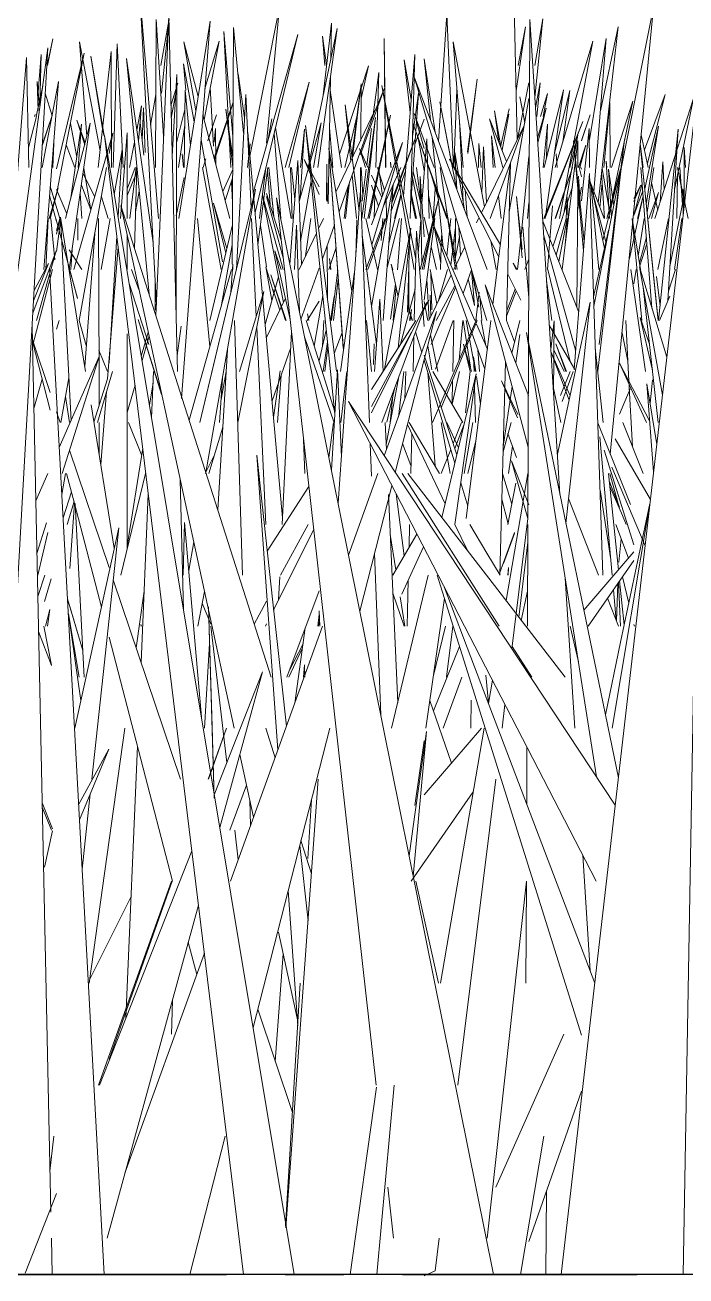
# Model space of a CAD drawing. Header units: millimetres. Extents: x -10020 to 20888, y -4665 to 12339.
# Drawn here: x 1795.6 to 1831.3, y 3047.9 to 3115.6 of the extents above; entities that cross this region are included whole.
import ezdxf

# ---------------------------------------------------------------- set-up
doc = ezdxf.new("R2010")
doc.units = ezdxf.units.MM
doc.linetypes.add('Grid Line 1_2_', pattern=[22.225, 12.7, -3.175, 3.175, -3.175])
doc.layers.add('G-IMPT', color=8, linetype='Continuous', lineweight=9)

# ---------------------------------------------------------------- blocks, each defined once
blk = doc.blocks.new('Grass Array - 25_dwg-439225-West')
at = {"layer": 'G-IMPT'}
for p, q in [((1799.827, 3109.633), (1799.132, 3113.912)), ((1799.848, 3109.633), (1799.132, 3113.912)), ((1818.922, 3106.748), (1818.026, 3111.454)), ((1818.696, 3107.901), (1818.026, 3111.454)), ((1825.684, 3109.35), (1826.153, 3110.746)), ((1825.684, 3109.338), (1826.153, 3110.746)), ((1827.828, 3107.901), (1828.012, 3109.406)), ((1827.838, 3107.901), (1828.012, 3109.406)), ((1824.764, 3106.579), (1825.205, 3107.901)), ((1824.779, 3106.658), (1825.197, 3107.901)), ((1802.186, 3098.107), (1801.692, 3099.664)), ((1802.174, 3098.123), (1801.692, 3099.664))]:
    blk.add_line(p, q, dxfattribs=at)
blk = doc.blocks.new('Grass Array - 25_dwg-V17-West')
at = {"layer": 'G-IMPT'}
for p, q in [((1802.447, 3104.766), (1801.793, 3117.043)), ((1802.789, 3105.142), (1801.793, 3117.043)), ((1827.174, 3104.51), (1829.577, 3116.58)), ((1827.246, 3092.379), (1829.577, 3116.58)), ((1802.825, 3103.915), (1803.347, 3116.099)), ((1803.827, 3096.865), (1803.347, 3116.099)), ((1803.901, 3105.142), (1805.586, 3115.818)), ((1804.667, 3103.742), (1805.586, 3115.818)), ((1822.789, 3088.912), (1822.896, 3115.91)), ((1823.658, 3103.839), (1822.896, 3115.91)), ((1823.153, 3113.419), (1823.592, 3115.949)), ((1823.163, 3111.677), (1823.592, 3115.949)), ((1831.002, 3103.734), (1832.38, 3115.713)), ((1831.182, 3048), (1832.38, 3115.713)), ((1806.779, 3102.673), (1806.857, 3115.463)), ((1807.403, 3109.759), (1806.857, 3115.463)), ((1807.922, 3106.532), (1810.335, 3115.093)), ((1808.018, 3105.466), (1810.335, 3115.093)), ((1812.472, 3115.423), (1810.901, 3107.901)), ((1812.472, 3115.423), (1811.42, 3107.901)), ((1788.169, 3050.579), (1796.805, 3114.378)), ((1796.145, 3102.642), (1796.805, 3114.378)), ((1796.766, 3113.419), (1797.081, 3114.861)), ((1796.781, 3113.419), (1797.081, 3114.861)), ((1800.561, 3114.584), (1800.333, 3107.901)), ((1800.561, 3114.584), (1800.873, 3107.901)), ((1804.171, 3114.697), (1804.941, 3111.733)), ((1804.171, 3114.697), (1804.821, 3110.971)), ((1820.43, 3105.776), (1818.738, 3114.689)), ((1819.285, 3107.901), (1818.738, 3114.689)), ((1824.268, 3107.901), (1826.295, 3114.73)), ((1824.494, 3105.142), (1826.295, 3114.73)), ((1794.134, 3094.647), (1795.649, 3113.84)), ((1795.774, 3107.901), (1795.649, 3113.84)), ((1799.827, 3109.633), (1799.132, 3113.912)), ((1799.848, 3109.633), (1799.132, 3113.912)), ((1816.672, 3114.01), (1816.048, 3106.342)), ((1816.415, 3105.142), (1816.672, 3114.01)), ((1804.725, 3110.365), (1804.151, 3113.505)), ((1804.275, 3112.086), (1804.151, 3113.505)), ((1796.165, 3110.66), (1796.527, 3112.319)), ((1796.504, 3107.901), (1797.384, 3112.543)), ((1796.586, 3102.383), (1797.384, 3112.543)), ((1803.536, 3108.506), (1803.779, 3112.934)), ((1803.749, 3101.347), (1803.779, 3112.934)), ((1813.293, 3108.432), (1813.761, 3112.422)), ((1813.738, 3109.363), (1813.761, 3112.422)), ((1816.716, 3102.933), (1814.874, 3112.334)), ((1816.632, 3102.383), (1814.874, 3112.334)), ((1820.102, 3101.147), (1816.642, 3112.756)), ((1820.578, 3102.383), (1816.642, 3112.756)), ((1804.231, 3112.086), (1804.187, 3107.901)), ((1804.231, 3112.086), (1804.187, 3107.901)), ((1804.231, 3112.086), (1804.522, 3109.08)), ((1807.516, 3111.853), (1807.007, 3102.383)), ((1807.516, 3111.853), (1807.806, 3105.698)), ((1813.263, 3108.494), (1813.725, 3112.173)), ((1823.664, 3107.901), (1824.713, 3112.106)), ((1823.716, 3105.142), (1824.713, 3112.106)), ((1806.814, 3108.434), (1806.445, 3111.057)), ((1806.811, 3107.923), (1806.445, 3111.057)), ((1812.396, 3106.555), (1814.507, 3110.973)), ((1812.565, 3105.494), (1814.507, 3110.973)), ((1812.897, 3111.29), (1813.2, 3108.236)), ((1812.897, 3111.29), (1813.276, 3108.395)), ((1813.648, 3105.547), (1812.897, 3111.29)), ((1818.922, 3106.748), (1818.026, 3111.454)), ((1818.696, 3107.901), (1818.026, 3111.454)), ((1821.779, 3105.489), (1822.843, 3111.631)), ((1795.752, 3108.975), (1796.198, 3110.66)), ((1796.124, 3110.767), (1796.08, 3110.66)), ((1796.124, 3110.767), (1796.085, 3110.66)), ((1796.51, 3109.121), (1797.02, 3110.66)), ((1796.513, 3109.18), (1797.016, 3110.66)), ((1797.768, 3105.142), (1799.104, 3110.295)), ((1797.958, 3102.383), (1799.104, 3110.295)), ((1798.801, 3109.126), (1798.373, 3110.46)), ((1798.826, 3109.224), (1798.373, 3110.46)), ((1805.2, 3110.739), (1806.654, 3105.142)), ((1808.71, 3109.328), (1808.929, 3110.537)), ((1810.412, 3106.048), (1811.598, 3110.314)), ((1811.177, 3107.901), (1811.598, 3110.314)), ((1813.793, 3105.142), (1814.546, 3110.596)), ((1813.924, 3105.142), (1814.546, 3110.596)), ((1814.129, 3105.142), (1815.341, 3110.726)), ((1814.192, 3105.142), (1815.341, 3110.726)), ((1823.647, 3105.142), (1825.757, 3110.378)), ((1823.704, 3105.142), (1825.757, 3110.378)), ((1825.684, 3109.35), (1826.153, 3110.746)), ((1825.684, 3109.338), (1826.153, 3110.746)), ((1798.056, 3106.253), (1798.619, 3110.24)), ((1798.206, 3102.383), (1800.319, 3109.76)), ((1798.451, 3107.901), (1798.619, 3110.24)), ((1810.14, 3048), (1799.871, 3109.633)), ((1801.206, 3098.706), (1799.871, 3109.633)), ((1800.121, 3108.655), (1800.319, 3109.76)), ((1800.732, 3105.142), (1801.1, 3109.781)), ((1801.101, 3105.142), (1801.1, 3109.781)), ((1809.508, 3088.935), (1807.628, 3109.795)), ((1809.423, 3105.142), (1809.045, 3109.734)), ((1809.969, 3105.142), (1809.121, 3110.049)), ((1810.748, 3110.16), (1812.332, 3094.553)), ((1810.748, 3110.16), (1812.136, 3099.2)), ((1820.268, 3105.443), (1822.559, 3110.127)), ((1820.749, 3105.142), (1822.559, 3110.127)), ((1820.82, 3109.618), (1820.897, 3107.901)), ((1820.82, 3109.618), (1821.017, 3107.901)), ((1820.82, 3109.618), (1821.017, 3107.901)), ((1823.609, 3107.901), (1823.846, 3110.239)), ((1823.799, 3108.441), (1823.846, 3110.239)), ((1825.684, 3106.101), (1826.109, 3110.009)), ((1826.116, 3107.901), (1826.109, 3110.009)), ((1829.859, 3099.624), (1830.916, 3109.972)), ((1830.354, 3100.674), (1830.916, 3109.972)), ((1805.097, 3109.388), (1806.249, 3102.784)), ((1812.015, 3108.958), (1813.248, 3101.192)), ((1812.015, 3108.958), (1812.795, 3098.132)), ((1812.806, 3097.987), (1812.015, 3108.958)), ((1815.416, 3105.971), (1816.661, 3109.411)), ((1815.427, 3106.127), (1816.661, 3109.411)), ((1824.647, 3102.383), (1825.495, 3109.342)), ((1825.787, 3103.389), (1825.258, 3109.339)), ((1825.827, 3103.9), (1825.258, 3109.339)), ((1825.486, 3107.901), (1825.495, 3109.342)), ((1825.924, 3109.108), (1825.532, 3107.901)), ((1825.532, 3107.901), (1825.924, 3109.108)), ((1825.924, 3109.108), (1825.598, 3107.901)), ((1826.562, 3096.878), (1828.012, 3109.406)), ((1826.651, 3098.311), (1828.012, 3109.406)), ((1829.833, 3099.624), (1828.86, 3109.136)), ((1828.86, 3109.133), (1829.745, 3100.456)), ((1831.24, 3105.806), (1831.25, 3108.982)), ((1831.318, 3107.901), (1831.25, 3108.982)), ((1800.402, 3106.444), (1800.823, 3108.853)), ((1800.603, 3105.239), (1800.823, 3108.853)), ((1810.339, 3108.273), (1809.899, 3102.663)), ((1810.339, 3108.273), (1810.524, 3102.635)), ((1810.68, 3108.33), (1811.482, 3106.846)), ((1810.68, 3108.33), (1811.482, 3106.428)), ((1811.482, 3106.428), (1810.68, 3108.33)), ((1818.546, 3108.35), (1821.215, 3103.069)), ((1818.546, 3108.35), (1821.295, 3103.708)), ((1821.295, 3103.708), (1818.546, 3108.35)), ((1819.356, 3105.603), (1818.829, 3108.703)), ((1818.939, 3106.702), (1818.829, 3108.703)), ((1822.378, 3103.851), (1822.843, 3108.492)), ((1824.308, 3108.636), (1824.376, 3107.901)), ((1798.498, 3099.624), (1799.985, 3107.901)), ((1806.184, 3102.383), (1805.176, 3107.901)), ((1808.267, 3105.142), (1808.606, 3107.901)), ((1811.878, 3106.113), (1811.906, 3108.08)), ((1811.913, 3106.048), (1811.906, 3108.08)), ((1813.361, 3107.74), (1813.509, 3106.612)), ((1813.718, 3106.643), (1813.727, 3107.901)), ((1820.892, 3100.476), (1821.848, 3108.141)), ((1821.627, 3099.624), (1821.848, 3108.141)), ((1824.269, 3105.142), (1825.197, 3107.901)), ((1824.285, 3105.142), (1825.205, 3107.901)), ((1825.286, 3096.972), (1826.115, 3107.576)), ((1826.845, 3085.829), (1826.115, 3107.576)), ((1827.796, 3107.808), (1826.835, 3103.953)), ((1827.796, 3107.808), (1827.064, 3105.142)), ((1829.501, 3100.285), (1828.897, 3107.901)), ((1810.482, 3103.908), (1811.051, 3107.174)), ((1812.841, 3105.142), (1813.062, 3106.897)), ((1812.908, 3105.142), (1813.139, 3107.113)), ((1813.273, 3107.493), (1813.506, 3105.142)), ((1814.324, 3100.379), (1815.491, 3106.998)), ((1814.952, 3099.624), (1815.491, 3106.998)), ((1825.639, 3105.701), (1825.533, 3107.436)), ((1825.61, 3105.982), (1825.533, 3107.436)), ((1826.118, 3107.218), (1826.908, 3105.142)), ((1826.118, 3107.199), (1827.012, 3103.88)), ((1826.928, 3103.507), (1826.192, 3107.033)), ((1826.616, 3102.383), (1826.192, 3107.033)), ((1796.877, 3105.142), (1797.355, 3106.795)), ((1796.934, 3105.142), (1797.355, 3106.795)), ((1797.45, 3105.142), (1796.939, 3106.885)), ((1797.831, 3105.385), (1797.28, 3106.706)), ((1800.078, 3105.142), (1799.701, 3106.318)), ((1805.033, 3094.106), (1808.051, 3106.725)), ((1808.051, 3106.725), (1805.36, 3091.385)), ((1808.051, 3106.725), (1805.575, 3096.374)), ((1808.419, 3106.38), (1809.538, 3102.383)), ((1808.419, 3106.38), (1809.55, 3100.598)), ((1809.433, 3103.963), (1808.642, 3106.495)), ((1809.54, 3103.011), (1808.642, 3106.332)), ((1811.27, 3095.868), (1809.175, 3106.248)), ((1814.582, 3058.239), (1809.175, 3106.248)), ((1812.977, 3096.219), (1813.727, 3106.643)), ((1814.21, 3094.106), (1813.727, 3106.643)), ((1819.501, 3105.223), (1819.382, 3106.697)), ((1821.194, 3106.366), (1821.334, 3105.142)), ((1821.194, 3106.366), (1821.334, 3105.142)), ((1822.479, 3103.457), (1822.173, 3106.328)), ((1822.467, 3103.013), (1822.173, 3106.328)), ((1825.191, 3106.85), (1824.138, 3103.604)), ((1824.138, 3103.604), (1825.191, 3106.85)), ((1824.854, 3105.142), (1824.907, 3106.278)), ((1824.962, 3105.142), (1824.907, 3106.278)), ((1825.442, 3100.329), (1825.48, 3106.846)), ((1803.956, 3095.79), (1800.75, 3105.849)), ((1806.894, 3077.552), (1800.75, 3105.849)), ((1805.773, 3105.959), (1806.432, 3103.26)), ((1805.773, 3105.959), (1806.491, 3103.511)), ((1817.923, 3106.087), (1816.956, 3102.383)), ((1817.923, 3106.087), (1817.064, 3102.383)), ((1818.949, 3102.383), (1818.374, 3105.576)), ((1818.862, 3102.383), (1818.374, 3105.576)), ((1823.843, 3102.383), (1824.113, 3105.827)), ((1823.853, 3102.383), (1824.113, 3105.827)), ((1796.698, 3102.383), (1796.82, 3105.142)), ((1798.848, 3096.865), (1797.492, 3105.207)), ((1798.059, 3094.187), (1797.492, 3105.207)), ((1799.551, 3105.142), (1799.576, 3096.614)), ((1799.692, 3102.383), (1800.175, 3105.142)), ((1804.904, 3105.142), (1805.576, 3098.207)), ((1807.832, 3105.142), (1808.082, 3099.832)), ((1811.035, 3105.142), (1810.75, 3103.11)), ((1811.482, 3104.641), (1811.721, 3105.142)), ((1813.469, 3103.063), (1813.535, 3105.069)), ((1814.021, 3102.383), (1815.057, 3105.142)), ((1814.643, 3102.383), (1814.023, 3105.142)), ((1814.118, 3102.383), (1815.116, 3105.142)), ((1815.156, 3102.414), (1815.828, 3105.142)), ((1815.95, 3105.142), (1815.724, 3102.357)), ((1817.149, 3102.383), (1817.701, 3105.142)), ((1817.163, 3100.722), (1817.743, 3105.142)), ((1817.615, 3104.894), (1820.457, 3096.984)), ((1817.615, 3104.894), (1819.915, 3099.624)), ((1820.003, 3104.902), (1820.12, 3105.142)), ((1823.586, 3104.989), (1825.531, 3100.105)), ((1824.852, 3105.142), (1824.316, 3103.156)), ((1824.453, 3102.812), (1824.903, 3105.142)), ((1824.787, 3103.538), (1824.934, 3105.142)), ((1828.958, 3099.624), (1828.424, 3105.142)), ((1828.872, 3102.383), (1828.436, 3105.142)), ((1799.34, 3104.312), (1798.804, 3097.137)), ((1801.101, 3102.383), (1801.101, 3104.235)), ((1802.447, 3104.766), (1802.677, 3100.449)), ((1806.792, 3104.793), (1805.579, 3099.624)), ((1805.579, 3099.624), (1806.792, 3104.793)), ((1810.151, 3102.383), (1810.265, 3104.783)), ((1810.421, 3100.076), (1810.265, 3104.783)), ((1810.403, 3102.383), (1811.338, 3104.34)), ((1811.661, 3102.946), (1812.315, 3104.79)), ((1813.82, 3104.229), (1814.358, 3100.114)), ((1814.593, 3098.322), (1813.82, 3104.229)), ((1815.03, 3096.991), (1816.458, 3104.622)), ((1815.756, 3098.119), (1816.458, 3104.622)), ((1816.639, 3099.624), (1816.751, 3104.453)), ((1817.163, 3099.3), (1816.751, 3104.453)), ((1818.615, 3102.603), (1818.875, 3104.669)), ((1818.841, 3102.982), (1818.875, 3104.669)), ((1819.136, 3103.13), (1819.051, 3104.671)), ((1822.512, 3104.674), (1822.836, 3100.859)), ((1823.631, 3104.277), (1825.368, 3098.019)), ((1825.368, 3098.019), (1823.631, 3104.277)), ((1826.339, 3100.906), (1827.155, 3104.51)), ((1827.174, 3104.51), (1826.356, 3100.399)), ((1798.053, 3102.383), (1798.147, 3103.69)), ((1800.042, 3096.46), (1800.609, 3103.595)), ((1800.121, 3097.323), (1800.538, 3104.173)), ((1802.825, 3103.915), (1802.653, 3099.881)), ((1804.667, 3103.742), (1804.033, 3095.401)), ((1806.785, 3103.705), (1806.212, 3100.464)), ((1811.933, 3100.799), (1811.922, 3103.682)), ((1816.267, 3100.072), (1816.377, 3103.83)), ((1818.771, 3102.383), (1819.369, 3103.606)), ((1821.074, 3102.383), (1820.781, 3103.928)), ((1822.378, 3103.851), (1822.23, 3102.383)), ((1823.658, 3103.839), (1824.52, 3090.198)), ((1831.002, 3103.734), (1824.589, 3048)), ((1795.997, 3100.016), (1797.247, 3103.395)), ((1796.19, 3099.624), (1797.247, 3103.395)), ((1797.96, 3103.433), (1798.638, 3102.383)), ((1809.432, 3102.383), (1809.085, 3103.39)), ((1809.915, 3099.677), (1809.085, 3103.39)), ((1822.623, 3102.383), (1822.843, 3102.945)), ((1796.145, 3102.642), (1794.423, 3072.034)), ((1795.978, 3098.236), (1797.053, 3102.383)), ((1796.035, 3100.688), (1796.833, 3102.702)), ((1796.067, 3101.248), (1796.833, 3102.702)), ((1796.899, 3102.447), (1799.858, 3048)), ((1801.749, 3101.248), (1801.333, 3102.383)), ((1804.454, 3094.228), (1806.753, 3102.383)), ((1806.808, 3102.673), (1806.715, 3101.137)), ((1806.715, 3101.137), (1806.808, 3102.673)), ((1806.808, 3102.673), (1806.817, 3102.383)), ((1810.502, 3099.675), (1811.482, 3102.441)), ((1812.148, 3099.624), (1812.491, 3102.352)), ((1812.651, 3096.865), (1813.412, 3102.383)), ((1815.477, 3102.383), (1815.378, 3102.674)), ((1815.761, 3100.899), (1815.378, 3102.674)), ((1819.277, 3101.087), (1819.74, 3102.361)), ((1819.733, 3102.343), (1819.887, 3100.43)), ((1820.122, 3100.335), (1819.742, 3102.355)), ((1820.003, 3101.066), (1819.787, 3102.204)), ((1822.188, 3102.383), (1821.989, 3102.727)), ((1822.15, 3102.383), (1821.989, 3102.727)), ((1825.076, 3097.404), (1823.87, 3102.383)), ((1829.153, 3096.865), (1828.362, 3102.383)), ((1830.299, 3097.626), (1828.832, 3102.513)), ((1830.062, 3095.569), (1828.832, 3102.513)), ((1830.386, 3101.204), (1830.774, 3102.383)), ((1802.264, 3098.324), (1801.205, 3101.628)), ((1808.566, 3099.405), (1809.28, 3101.976)), ((1809.707, 3099.624), (1808.877, 3102.081)), ((1809.661, 3099.624), (1808.877, 3102.081)), ((1812.261, 3099.624), (1812.525, 3101.877)), ((1815.348, 3099.692), (1815.613, 3101.586)), ((1817.421, 3099.624), (1818.624, 3102.084)), ((1817.829, 3099.624), (1818.834, 3101.5)), ((1819.887, 3100.429), (1819.561, 3101.869)), ((1822.815, 3095.552), (1820.472, 3101.552)), ((1822.804, 3092.769), (1820.472, 3101.552)), ((1821.692, 3102.126), (1822.404, 3100.716)), ((1824.084, 3099.624), (1823.788, 3101.78)), ((1803.749, 3101.347), (1803.746, 3100.111)), ((1807.094, 3094.106), (1808.492, 3101.188)), ((1807.185, 3096.865), (1808.492, 3101.188)), ((1808.642, 3098.696), (1809.659, 3100.824)), ((1809.352, 3100.184), (1808.973, 3101.312)), ((1811.226, 3098.22), (1811.681, 3100.969)), ((1812.107, 3099.624), (1812.295, 3100.911)), ((1815.502, 3099.624), (1815.648, 3101.423)), ((1816.678, 3101.322), (1815.899, 3098.341)), ((1817.559, 3098.325), (1818.868, 3101.405)), ((1819.971, 3099.624), (1820.142, 3101.147)), ((1820.102, 3101.147), (1820.555, 3099.624)), ((1820.301, 3099.624), (1820.19, 3100.925)), ((1821.633, 3099.858), (1822.159, 3101.201)), ((1821.641, 3100.163), (1822.104, 3101.311)), ((1829.837, 3094.106), (1829.028, 3101.406)), ((1829.907, 3099.624), (1830.463, 3100.928)), ((1810.843, 3099.624), (1811.482, 3100.659)), ((1814.322, 3094.617), (1817.292, 3100.586)), ((1814.486, 3096.865), (1814.772, 3100.78)), ((1814.946, 3096.865), (1814.772, 3100.78)), ((1814.878, 3094.106), (1817.292, 3100.586)), ((1816.277, 3100.429), (1816.518, 3099.624)), ((1816.277, 3100.429), (1816.542, 3099.624)), ((1816.542, 3099.624), (1816.277, 3100.429)), ((1816.48, 3100.219), (1816.369, 3099.624)), ((1816.48, 3100.219), (1816.408, 3099.624)), ((1817.163, 3100.302), (1817.43, 3100.717)), ((1817.163, 3100.222), (1817.43, 3100.717)), ((1817.163, 3100.652), (1817.364, 3099.624)), ((1824.382, 3092.392), (1826.163, 3100.607)), ((1824.843, 3088.634), (1826.163, 3100.607)), ((1829.831, 3099.624), (1829.745, 3100.456)), ((1797.28, 3099.15), (1797.416, 3099.624)), ((1798.888, 3098.26), (1798.499, 3099.624)), ((1802.959, 3095.674), (1801.692, 3099.664)), ((1802.961, 3095.606), (1801.692, 3099.664)), ((1806.905, 3099.624), (1807.347, 3085.829)), ((1811.626, 3096.937), (1810.787, 3099.624)), ((1810.922, 3099.624), (1810.859, 3099.984)), ((1811.667, 3098.227), (1811.744, 3099.624)), ((1814.053, 3099.624), (1814.326, 3096.865)), ((1814.322, 3095.893), (1816.726, 3099.624)), ((1814.593, 3098.322), (1814.358, 3100.114)), ((1815.014, 3092.292), (1817.839, 3100.1)), ((1815.607, 3091.394), (1817.839, 3100.1)), ((1820.003, 3099.68), (1817.622, 3094.106)), ((1817.622, 3094.106), (1820.003, 3099.68)), ((1817.79, 3096.99), (1818.746, 3099.624)), ((1820.031, 3099.624), (1818.1, 3094.9)), ((1818.718, 3096.865), (1818.774, 3099.624)), ((1819.059, 3097.469), (1819.273, 3099.624)), ((1819.671, 3097.085), (1819.283, 3099.624)), ((1819.944, 3096.865), (1819.447, 3099.624)), ((1819.451, 3088.911), (1820.786, 3099.624)), ((1820.256, 3099.624), (1820.515, 3098.249)), ((1822.066, 3098.462), (1821.627, 3099.621)), ((1821.918, 3097.85), (1822.349, 3099.624)), ((1824.025, 3098.041), (1824.209, 3099.591)), ((1824.174, 3095.673), (1824.209, 3099.591)), ((1828.255, 3096.344), (1828.085, 3099.624)), ((1828.865, 3099.772), (1829.368, 3098.341)), ((1828.865, 3099.772), (1829.525, 3096.925)), ((1795.956, 3099.285), (1796.967, 3051.367)), ((1801.101, 3087.267), (1801.101, 3098.904)), ((1802.243, 3098.975), (1801.86, 3097.694)), ((1802.283, 3098.788), (1801.901, 3097.445)), ((1803.805, 3097.73), (1804.028, 3099.317)), ((1808.109, 3099.25), (1808.611, 3088.588)), ((1809.491, 3088.588), (1809.99, 3099.016)), ((1811.482, 3097.437), (1811.87, 3099.097)), ((1812.431, 3096.865), (1812.136, 3099.2)), ((1812.309, 3097.828), (1812.735, 3098.961)), ((1814.322, 3094.958), (1816.492, 3098.979)), ((1816.574, 3096.865), (1816.619, 3098.78)), ((1816.703, 3099.006), (1817.039, 3097.888)), ((1817.517, 3098.844), (1817.904, 3096.865)), ((1820.003, 3099.423), (1820.593, 3098.072)), ((1822.124, 3097.323), (1822.354, 3098.867)), ((1824.615, 3089.737), (1822.712, 3098.969)), ((1826.499, 3074.92), (1822.712, 3098.969)), ((1825.327, 3096.972), (1823.941, 3099.361)), ((1828.199, 3097.418), (1827.879, 3098.951)), ((1796.934, 3095.715), (1795.971, 3098.574)), ((1796.938, 3094.758), (1795.973, 3098.479)), ((1801.206, 3098.706), (1807.402, 3048)), ((1809.946, 3098.109), (1808.937, 3095.264)), ((1812.275, 3094.142), (1810.692, 3098.73)), ((1811.703, 3096.865), (1811.936, 3098.456)), ((1811.801, 3096.865), (1811.965, 3098.168)), ((1817.591, 3096.955), (1817.363, 3098.244)), ((1819.738, 3096.865), (1819.292, 3098.334)), ((1819.658, 3096.865), (1819.292, 3098.334)), ((1824.831, 3096.865), (1824.29, 3098.364)), ((1824.874, 3096.865), (1824.29, 3098.364)), ((1826.852, 3094.106), (1826.432, 3098.122)), ((1797.426, 3092.747), (1799.586, 3097.661)), ((1797.586, 3091.347), (1799.586, 3097.661)), ((1800.039, 3096.865), (1799.572, 3098.011)), ((1806.001, 3089.375), (1806.526, 3098.03)), ((1806.526, 3098.03), (1806.219, 3092.961)), ((1817.163, 3097.741), (1818.943, 3092.342)), ((1818.943, 3092.342), (1817.163, 3097.741)), ((1817.163, 3097.474), (1818.836, 3091.895)), ((1819.962, 3096.865), (1819.847, 3097.66)), ((1819.869, 3096.865), (1819.847, 3097.66)), ((1820.081, 3098.031), (1820.175, 3096.865)), ((1825.012, 3095.298), (1824.018, 3097.939)), ((1825.065, 3095.546), (1824.018, 3097.939)), ((1824.741, 3096.865), (1824.195, 3098.028)), ((1799.491, 3094.106), (1800.308, 3096.865)), ((1802.523, 3096.865), (1802.416, 3094.357)), ((1806.453, 3096.865), (1806.179, 3095.352)), ((1809.017, 3094.376), (1809.371, 3096.886)), ((1809.018, 3094.374), (1809.371, 3096.886)), ((1811.626, 3096.937), (1812.313, 3094.738)), ((1812.149, 3091.515), (1812.477, 3096.943)), ((1812.691, 3092.247), (1812.477, 3096.943)), ((1812.981, 3096.865), (1812.666, 3094.106)), ((1816.074, 3096.865), (1815.775, 3094.395)), ((1816.131, 3095.379), (1816.174, 3096.865)), ((1817.56, 3094.324), (1817.361, 3096.812)), ((1817.644, 3096.865), (1819.27, 3094.106)), ((1818.694, 3095.083), (1819.092, 3096.865)), ((1819.409, 3094.625), (1819.661, 3096.865)), ((1821.568, 3097.358), (1821.27, 3085.852)), ((1825.078, 3096.865), (1824.549, 3095.551)), ((1825.236, 3096.865), (1824.64, 3095.228)), ((1827.747, 3097.313), (1829.212, 3094.106)), ((1827.747, 3097.313), (1829.373, 3094.185)), ((1796.05, 3094.852), (1796.503, 3096.436)), ((1797.939, 3096.513), (1797.507, 3094.106)), ((1799.294, 3094.121), (1800.042, 3096.46)), ((1799.58, 3094.997), (1799.576, 3096.614)), ((1801.523, 3096.114), (1801.101, 3094.631)), ((1802.304, 3095.028), (1802.497, 3096.25)), ((1805.033, 3094.106), (1805.575, 3096.374)), ((1806.094, 3094.106), (1806.258, 3096.502)), ((1809.227, 3094.106), (1809.426, 3096.641)), ((1812.977, 3096.219), (1812.51, 3089.725)), ((1815.805, 3096.595), (1815.12, 3092.917)), ((1818.132, 3088.951), (1819.99, 3096.724)), ((1818.683, 3095.103), (1818.709, 3096.389)), ((1818.832, 3088.588), (1819.99, 3096.724)), ((1820.22, 3095.086), (1820.003, 3096.585)), ((1821.348, 3096.362), (1822.231, 3094.356)), ((1821.348, 3096.362), (1822.235, 3094.527)), ((1822.235, 3094.527), (1821.348, 3096.362)), ((1828.255, 3096.344), (1828.438, 3092.807)), ((1829.218, 3096.197), (1829.757, 3092.913)), ((1829.218, 3096.197), (1829.586, 3091.43)), ((1829.401, 3095.133), (1829.531, 3096.409)), ((1797.986, 3094.106), (1797.758, 3095.503)), ((1799.987, 3095.783), (1799.669, 3091.818)), ((1803.956, 3095.79), (1808.89, 3080.311)), ((1811.27, 3095.868), (1820.931, 3048)), ((1815.581, 3095.993), (1815.143, 3094.108)), ((1815.323, 3094.106), (1815.48, 3095.559)), ((1819.945, 3094.106), (1819.892, 3096.035)), ((1821.45, 3092.806), (1821.934, 3096.048)), ((1824.177, 3095.964), (1824.573, 3094.106)), ((1827.744, 3094.548), (1828.325, 3095.912)), ((1799.144, 3095.049), (1800.402, 3087.305)), ((1818.481, 3087.047), (1813.071, 3095.231)), ((1826.486, 3069.275), (1813.071, 3095.231)), ((1797.475, 3094.106), (1797.28, 3094.684)), ((1799.588, 3092.316), (1799.583, 3094.106)), ((1801.882, 3092.352), (1801.165, 3094.106)), ((1812.008, 3092.21), (1812.27, 3094.106)), ((1815.134, 3092.622), (1815.068, 3094.106)), ((1818.002, 3091.347), (1816.361, 3094.106)), ((1817.56, 3094.324), (1817.766, 3091.745)), ((1818.582, 3091.347), (1818.094, 3094.106)), ((1818.399, 3094.106), (1819.033, 3092.72)), ((1819.033, 3092.72), (1818.399, 3094.106)), ((1818.739, 3092.961), (1819.2, 3094.106)), ((1819.328, 3091.347), (1819.806, 3094.106)), ((1821.871, 3094.106), (1821.443, 3092.52)), ((1828.332, 3089.655), (1826.568, 3094.08)), ((1827.921, 3094.106), (1829.02, 3091.347)), ((1805.516, 3091.347), (1806.272, 3093.848)), ((1818.311, 3089.698), (1816.274, 3093.996)), ((1816.445, 3091.347), (1816.496, 3093.528)), ((1819.343, 3094.017), (1818.826, 3092.698)), ((1821.708, 3093.502), (1822.172, 3092.21)), ((1801.101, 3087.405), (1801.938, 3092.712)), ((1806.001, 3089.375), (1806.219, 3092.961)), ((1810.649, 3093.161), (1810.709, 3091.347)), ((1814.322, 3091.198), (1814.255, 3092.939)), ((1816.008, 3092.957), (1816.455, 3091.778)), ((1819.533, 3091.347), (1819.973, 3093.11)), ((1821.952, 3092.823), (1821.741, 3091.347)), ((1826.683, 3093.323), (1827.349, 3085.829)), ((1827.503, 3093.221), (1829.413, 3089.928)), ((1800.121, 3086.246), (1797.983, 3092.598)), ((1805.322, 3091.347), (1805.801, 3092.308)), ((1808.983, 3084.382), (1808.107, 3092.325)), ((1809.255, 3076.374), (1808.107, 3092.325)), ((1818.089, 3091.347), (1818.611, 3092.645)), ((1822.832, 3089.647), (1821.892, 3092.021)), ((1822.775, 3088.912), (1821.892, 3092.021)), ((1828.524, 3087.472), (1826.911, 3092.598)), ((1796.155, 3089.857), (1796.81, 3091.347)), ((1797.764, 3091.347), (1797.564, 3090.205)), ((1798.245, 3089.72), (1797.823, 3091.347)), ((1800.752, 3085.829), (1802.092, 3091.347)), ((1813.074, 3086.929), (1814.672, 3091.347)), ((1821.239, 3083.07), (1815.98, 3091.347)), ((1820.667, 3085.67), (1816.281, 3091.347)), ((1821.917, 3089.683), (1821.413, 3091.345)), ((1822.377, 3088.994), (1822.78, 3091.347)), ((1827.687, 3086.125), (1827.141, 3091.347)), ((1827.728, 3089.518), (1827.221, 3091.347)), ((1827.728, 3089.518), (1827.221, 3091.347)), ((1827.335, 3091.689), (1829.126, 3087.434)), ((1804.149, 3083.952), (1803.973, 3091.004)), ((1815.424, 3090.678), (1813.686, 3083.897)), ((1819.152, 3090.841), (1819.533, 3089.571)), ((1821.705, 3088.588), (1822.134, 3090.808)), ((1827.737, 3089.518), (1827.184, 3090.937)), ((1798.084, 3090.342), (1797.633, 3088.938)), ((1802.24, 3090.244), (1801.849, 3081.112)), ((1808.68, 3087.135), (1810.934, 3090.634)), ((1815.74, 3078.939), (1815.24, 3090.211)), ((1816.088, 3086.882), (1815.649, 3090.243)), ((1816.088, 3086.882), (1815.649, 3090.243)), ((1824.991, 3089.981), (1826.613, 3085.829)), ((1827.263, 3086.793), (1826.689, 3090.457)), ((1827.901, 3089.069), (1827.216, 3090.635)), ((1797.858, 3088.588), (1798.221, 3089.815)), ((1798.25, 3089.72), (1797.987, 3086.203)), ((1798.245, 3089.72), (1799.702, 3084.104)), ((1798.773, 3080.311), (1798.289, 3089.72)), ((1821.709, 3088.609), (1821.376, 3089.948)), ((1824.615, 3089.737), (1827.68, 3074.869)), ((1827.344, 3077.552), (1829.381, 3089.714)), ((1827.803, 3082.213), (1829.381, 3089.714)), ((1796.738, 3088.67), (1796.215, 3087.019)), ((1804.208, 3088.69), (1804.134, 3085.829)), ((1804.208, 3088.69), (1805.117, 3078.146)), ((1822.377, 3088.994), (1821.601, 3084.461)), ((1822.789, 3088.912), (1821.917, 3081.85)), ((1828.112, 3088.588), (1827.901, 3089.069)), ((1796.263, 3085.829), (1796.813, 3088.143)), ((1798.269, 3077.552), (1800.64, 3088.392)), ((1799.865, 3081.137), (1800.64, 3088.392)), ((1811.194, 3088.327), (1809.011, 3083.94)), ((1810.885, 3088.588), (1809.396, 3085.829)), ((1815.337, 3088.037), (1815.641, 3086.121)), ((1815.47, 3085.829), (1816.778, 3088.059)), ((1816.352, 3087.332), (1816.381, 3088.588)), ((1819.509, 3087.169), (1818.837, 3088.588)), ((1820.567, 3087.034), (1819.643, 3088.588)), ((1822.061, 3088.146), (1821.274, 3085.983)), ((1822.06, 3088.085), (1821.471, 3086.464)), ((1822.764, 3083.07), (1822.788, 3088.588)), ((1828.228, 3086.75), (1827.537, 3088.588)), ((1804.704, 3087.641), (1804.432, 3086.091)), ((1815.967, 3084.816), (1817.13, 3087.377)), ((1822.784, 3087.625), (1822.299, 3083.558)), ((1827.709, 3086.537), (1827.83, 3087.809)), ((1814.821, 3078.275), (1814.484, 3087.01)), ((1818.481, 3087.047), (1827.51, 3073.39)), ((1820.567, 3087.034), (1821.284, 3085.829)), ((1825.808, 3083.952), (1828.524, 3087.092)), ((1826.048, 3083.07), (1828.524, 3086.638)), ((1821.696, 3085.829), (1821.732, 3086.254)), ((1821.726, 3085.829), (1821.732, 3086.254)), ((1796.634, 3085.829), (1796.264, 3084.68)), ((1796.623, 3084.416), (1796.985, 3085.641)), ((1803.976, 3074.793), (1800.341, 3085.592)), ((1809.296, 3084.513), (1809.356, 3085.754)), ((1815.408, 3077.552), (1817.386, 3085.829)), ((1816.252, 3083.07), (1816.31, 3085.571)), ((1817.875, 3085.829), (1825.684, 3060.941)), ((1820.667, 3085.67), (1824.807, 3080.311)), ((1824.806, 3085.667), (1825.319, 3077.552)), ((1827.581, 3083.35), (1827.65, 3085.378)), ((1827.806, 3083.07), (1827.689, 3085.436)), ((1827.999, 3083.145), (1827.75, 3085.524)), ((1827.902, 3085.742), (1828.246, 3084.321)), ((1798.698, 3081.764), (1797.871, 3084.565)), ((1802.014, 3084.965), (1801.584, 3081.9)), ((1805.287, 3084.953), (1804.916, 3083.07)), ((1809.74, 3080.311), (1811.482, 3084.989)), ((1816.094, 3083.07), (1815.478, 3084.857)), ((1815.873, 3084.662), (1816.125, 3083.07)), ((1818.263, 3084.593), (1817.26, 3077.552)), ((1818.253, 3085.204), (1819.895, 3080.885)), ((1822.772, 3084.969), (1822.429, 3083.389)), ((1827.099, 3084.585), (1827.69, 3083.07)), ((1827.419, 3085.046), (1827.566, 3083.387)), ((1796.686, 3083.07), (1796.914, 3083.986)), ((1796.79, 3083.07), (1796.914, 3083.986)), ((1798.698, 3081.764), (1797.996, 3084.142)), ((1805.625, 3083.181), (1805.162, 3084.316)), ((1805.506, 3084.121), (1805.691, 3077.628)), ((1805.801, 3073.778), (1805.506, 3084.121)), ((1808.642, 3084.43), (1807.972, 3083.19)), ((1808.983, 3084.382), (1809.724, 3077.669)), ((1811.482, 3083.906), (1811.527, 3083.07)), ((1798.599, 3079.06), (1797.921, 3083.744)), ((1798.507, 3080.311), (1797.921, 3083.744)), ((1811.482, 3083.718), (1811.408, 3083.07)), ((1811.482, 3083.286), (1811.459, 3083.07)), ((1797.009, 3080.958), (1796.304, 3082.795)), ((1796.594, 3083.07), (1797.009, 3080.971)), ((1801.867, 3083.07), (1801.841, 3083.166)), ((1801.863, 3083.07), (1801.841, 3083.166)), ((1805.629, 3083.07), (1806.491, 3075.704)), ((1806.687, 3069.275), (1811.678, 3083.07)), ((1808.642, 3083.197), (1808.579, 3083.07)), ((1810.172, 3078.909), (1810.734, 3082.982)), ((1818.322, 3083.07), (1817.656, 3080.334)), ((1818.379, 3080.311), (1818.723, 3083.07)), ((1825.517, 3081.157), (1825.077, 3083.07)), ((1828.524, 3083.175), (1828.549, 3083.07)), ((1800.121, 3082.492), (1803.55, 3069.275)), ((1805.284, 3077.552), (1805.562, 3082.141)), ((1805.284, 3077.552), (1805.562, 3082.141)), ((1809.85, 3080.311), (1810.585, 3081.902)), ((1809.883, 3080.695), (1810.615, 3082.115)), ((1817.673, 3078.494), (1819.081, 3081.986)), ((1822.992, 3080.311), (1821.933, 3081.977)), ((1827.803, 3082.213), (1826.977, 3078.284)), ((1799.865, 3081.137), (1799.186, 3074.793)), ((1805.801, 3073.958), (1808.43, 3080.614)), ((1806.805, 3074.7), (1808.43, 3080.614)), ((1810.695, 3080.979), (1810.646, 3080.311)), ((1810.695, 3080.979), (1810.711, 3080.311)), ((1826.403, 3063.765), (1819.895, 3080.885)), ((1819.209, 3080.311), (1818.204, 3077.552)), ((1820.501, 3080.425), (1820.654, 3078.929)), ((1820.863, 3080.154), (1820.649, 3078.901)), ((1818.646, 3075.672), (1817.475, 3079.065)), ((1819.694, 3077.552), (1819.708, 3079.069)), ((1821.545, 3078.835), (1821.387, 3077.552)), ((1800.974, 3077.552), (1799.038, 3063.757)), ((1805.482, 3074.793), (1806.471, 3077.552)), ((1805.498, 3074.793), (1806.477, 3077.552)), ((1805.801, 3073.778), (1805.691, 3077.628)), ((1812.06, 3077.552), (1807.912, 3061.369)), ((1808.608, 3077.552), (1809.105, 3075.96)), ((1816.563, 3072.106), (1817.304, 3077.371)), ((1816.584, 3069.538), (1817.304, 3077.371)), ((1817.163, 3073.957), (1820.272, 3077.552)), ((1820.418, 3077.552), (1818.056, 3063.757)), ((1801.655, 3076.578), (1801.025, 3061.864)), ((1817.163, 3076.869), (1816.666, 3073.383)), ((1822.722, 3073.448), (1822.736, 3076.532)), ((1798.475, 3073.44), (1800.098, 3076.426)), ((1798.521, 3072.603), (1800.098, 3076.426)), ((1807.94, 3072.738), (1807.201, 3076.141)), ((1806.805, 3074.7), (1806.111, 3072.177)), ((1806.657, 3072.034), (1807.564, 3074.469)), ((1811.436, 3074.793), (1809.69, 3050.525)), ((1821.046, 3074.793), (1819.002, 3058.239)), ((1799.103, 3074.015), (1798.666, 3069.926)), ((1819.828, 3074.109), (1816.473, 3069.275)), ((1796.5, 3073.524), (1797.055, 3072.117)), ((1797.007, 3072.034), (1796.505, 3073.287)), ((1807.736, 3073.675), (1807.78, 3072.297)), ((1811.069, 3073.688), (1810.877, 3070.508)), ((1796.625, 3070.037), (1797.056, 3072.004)), ((1806.92, 3072.034), (1807.107, 3070.437)), ((1816.563, 3072.106), (1816.358, 3070.656)), ((1810.436, 3071.215), (1810.885, 3067.14)), ((1810.505, 3071.485), (1811.068, 3069.685)), ((1799.594, 3058.239), (1804.601, 3070.92)), ((1825.752, 3070.695), (1826.148, 3064.436)), ((1799.549, 3058.239), (1803.504, 3069.275)), ((1803.539, 3069.275), (1800.121, 3059.646)), ((1816.713, 3069.275), (1817.947, 3063.757)), ((1820.58, 3049.962), (1822.709, 3069.275)), ((1822.68, 3063.757), (1822.704, 3069.233)), ((1801.307, 3068.452), (1799.064, 3063.942)), ((1810.329, 3061.453), (1809.804, 3068.75)), ((1804.96, 3067.986), (1800.007, 3049.962)), ((1810.298, 3061.875), (1809.291, 3066.516)), ((1804.406, 3065.973), (1804.86, 3064.225)), ((1800.976, 3053.488), (1805.278, 3065.381)), ((1809.115, 3059.528), (1809.544, 3065.351)), ((1810.468, 3063.757), (1809.673, 3050.62)), ((1803.496, 3060.998), (1803.543, 3062.832)), ((1810.045, 3056.765), (1808.164, 3062.352)), ((1821.056, 3052.721), (1824.73, 3060.998)), ((1814.604, 3048), (1815.546, 3058.239)), ((1814.594, 3058.132), (1813.167, 3048)), ((1825.684, 3057.918), (1822.843, 3049.777)), ((1797.122, 3055.48), (1796.92, 3053.597)), ((1806.403, 3055.48), (1804.485, 3048)), ((1822.393, 3048), (1823.646, 3055.48)), ((1795.579, 3048.074), (1797.28, 3052.382)), ((1815.514, 3049.962), (1815.204, 3052.721)), ((1823.748, 3048), (1823.788, 3052.486)), ((1796.997, 3049.962), (1797.039, 3048)), ((1817.98, 3049.962), (1817.762, 3048.194)), ((1817.762, 3048.194), (1817.163, 3047.918))]:
    blk.add_line(p, q, dxfattribs=at)
blk = doc.blocks.new('Grass Array - Grass Array-439229-West')
for name in ['Grass Array - 25_dwg-V17-West', 'Grass Array - 25_dwg-439225-West']:
    blk.add_blockref(name, (0, 0))
blk = doc.blocks.new('Grass Array - Grass Array-V20-West')
blk.add_blockref('Grass Array - 25_dwg-439225-West', (0, 0))
blk.add_blockref('Grass Array - 25_dwg-439225-West', (0, 0))
blk = doc.blocks.new('Grass Array - 25_dwg-V28-West')
at = {"layer": 'G-IMPT'}
for p, q in [((1799.768, 3109.996), (1799.132, 3113.912)), ((1799.776, 3110.066), (1799.132, 3113.912)), ((1825.684, 3109.35), (1826.153, 3110.746)), ((1825.684, 3109.338), (1826.153, 3110.746)), ((1827.828, 3107.901), (1827.982, 3109.155)), ((1827.838, 3107.901), (1827.986, 3109.173))]:
    blk.add_line(p, q, dxfattribs=at)
blk = doc.blocks.new('Grass Array - 25_dwg-V29-West')
at = {"layer": 'G-IMPT'}
for p, q in [((1799.768, 3109.996), (1799.132, 3113.912)), ((1799.776, 3110.066), (1799.132, 3113.912)), ((1825.684, 3109.35), (1826.153, 3110.746)), ((1825.684, 3109.338), (1826.153, 3110.746)), ((1827.828, 3107.901), (1827.982, 3109.155)), ((1827.838, 3107.901), (1827.986, 3109.173)), ((1851.678, 3105.142), (1851.296, 3106.985))]:
    blk.add_line(p, q, dxfattribs=at)
blk = doc.blocks.new('Grass Array - 25_dwg-V30-West')
at = {"layer": 'G-IMPT'}
for p, q in [((1799.768, 3109.996), (1799.132, 3113.912)), ((1799.776, 3110.066), (1799.132, 3113.912)), ((1818.922, 3106.748), (1818.026, 3111.454)), ((1818.696, 3107.901), (1818.026, 3111.454)), ((1825.684, 3109.35), (1826.153, 3110.746)), ((1825.684, 3109.338), (1826.153, 3110.746)), ((1827.828, 3107.901), (1828.012, 3109.406)), ((1827.838, 3107.901), (1828.012, 3109.406)), ((1824.764, 3106.579), (1825.205, 3107.901)), ((1824.779, 3106.658), (1825.197, 3107.901)), ((1802.186, 3098.107), (1801.692, 3099.664)), ((1802.174, 3098.123), (1801.692, 3099.664))]:
    blk.add_line(p, q, dxfattribs=at)
blk = doc.blocks.new('Grass Array - Grass Array-440235-West')
for name in ['Grass Array - 25_dwg-V30-West', 'Grass Array - 25_dwg-439225-West', 'Grass Array - 25_dwg-439225-West', 'Grass Array - 25_dwg-439225-West', 'Grass Array - 25_dwg-439225-West', 'Grass Array - 25_dwg-439225-West', 'Grass Array - 25_dwg-439225-West', 'Grass Array - 25_dwg-V28-West', 'Grass Array - 25_dwg-V28-West', 'Grass Array - 25_dwg-V29-West']:
    blk.add_blockref(name, (0, 0))
blk = doc.blocks.new('Grass Array - 25_dwg-V23-West')
at = {"layer": 'G-IMPT'}
for p, q in [((2322.186, 3107.901), (2322.126, 3114.884)), ((2322.214, 3107.901), (2322.126, 3114.884)), ((2326.631, 3108.748), (2327.149, 3112.679)), ((2326.644, 3108.662), (2327.149, 3112.679)), ((2305.522, 3100.816), (2304.349, 3105.142)), ((2305.522, 3100.823), (2304.35, 3105.142)), ((2321.551, 3097.233), (2321.585, 3098.36))]:
    blk.add_line(p, q, dxfattribs=at)
blk = doc.blocks.new('Grass Array - 25_dwg-V41-West')
at = {"layer": 'G-IMPT'}
for p, q in [((1822.041, 3116.683), (1822.21, 3109.414)), ((1817.942, 3109.329), (1818.392, 3116.185)), ((1818.755, 3107.901), (1818.392, 3116.185)), ((1806.821, 3109.567), (1806.336, 3115.249)), ((1806.602, 3109.942), (1806.336, 3115.249)), ((1826.587, 3105.986), (1827.662, 3115.504)), ((1826.707, 3110.958), (1827.662, 3115.504)), ((1815.071, 3107.901), (1815.01, 3114.884)), ((1815.098, 3107.901), (1815.01, 3114.884)), ((1798.779, 3114.074), (1797.28, 3107.825)), ((1797.28, 3107.825), (1798.779, 3114.074)), ((1798.779, 3114.074), (1797.304, 3106.648)), ((1799.531, 3107.901), (1800.24, 3114.172)), ((1800.243, 3107.901), (1800.24, 3114.172)), ((1801.063, 3113.802), (1802.282, 3101.042)), ((1801.063, 3113.802), (1802.502, 3103.813)), ((1802.502, 3103.813), (1801.063, 3113.802)), ((1796.356, 3111.257), (1796.228, 3112.543)), ((1796.285, 3110.988), (1796.228, 3112.543)), ((1803.468, 3111.249), (1803.835, 3112.464)), ((1807.097, 3112.958), (1807.448, 3110.589)), ((1807.448, 3110.589), (1807.097, 3112.958)), ((1809.652, 3107.901), (1810.94, 3112.52)), ((1809.85, 3107.901), (1810.94, 3112.52)), ((1819.659, 3109.836), (1820.034, 3112.679)), ((1819.669, 3109.783), (1820.034, 3112.679)), ((1803.485, 3110.568), (1803.719, 3111.837)), ((1805.599, 3112.232), (1805.779, 3109.057)), ((1816.433, 3105.757), (1816.869, 3111.915)), ((1816.543, 3109.574), (1816.869, 3111.915)), ((1818.782, 3107.901), (1818.948, 3112.084)), ((1801.622, 3109.917), (1801.877, 3111.228)), ((1801.709, 3109.314), (1801.877, 3111.228)), ((1801.91, 3109.396), (1801.984, 3111.124)), ((1802.066, 3108.707), (1801.984, 3111.124)), ((1805.801, 3108.427), (1806.832, 3111.425)), ((1805.829, 3108.317), (1806.832, 3111.389)), ((1827.316, 3107.901), (1828.473, 3111.48)), ((1827.372, 3106.271), (1828.473, 3111.48)), ((1802.009, 3108.567), (1801.798, 3110.33)), ((1819.282, 3106.04), (1819.083, 3110.408)), ((1824.755, 3105.536), (1825.486, 3109.644)), ((1825.063, 3107.901), (1825.486, 3109.644)), ((1829.105, 3106.737), (1829.85, 3110.126)), ((1829.191, 3105.895), (1829.85, 3110.126)), ((1797.08, 3107.901), (1797.121, 3109.201)), ((1801.23, 3107.901), (1801.496, 3109.268)), ((1806.704, 3107.901), (1806.622, 3109.542)), ((1814.322, 3104.803), (1815.993, 3109.251)), ((1814.344, 3103.711), (1815.993, 3109.251)), ((1805.209, 3107.901), (1805.351, 3108.374)), ((1801.101, 3106.378), (1801.646, 3107.694)), ((1806.276, 3106.597), (1806.81, 3107.787)), ((1808.177, 3103.708), (1808.707, 3107.901)), ((1810.032, 3105.142), (1809.944, 3107.901)), ((1810.173, 3106.156), (1809.994, 3107.901)), ((1813.852, 3106.375), (1813.761, 3107.901)), ((1814.912, 3106.373), (1814.693, 3107.901)), ((1803.759, 3105.285), (1804.182, 3107.355)), ((1806.403, 3106.109), (1806.807, 3107.317)), ((1806.799, 3106.004), (1806.743, 3107.125)), ((1828.524, 3106.052), (1828.901, 3106.947)), ((1828.524, 3106.223), (1828.901, 3106.947)), ((1797.28, 3104.974), (1796.9, 3106.378)), ((1797.28, 3104.971), (1796.9, 3106.377)), ((1798.651, 3105.142), (1798.554, 3106.5)), ((1815.133, 3105.142), (1815.118, 3106.312)), ((1815.258, 3103.805), (1815.923, 3106.398)), ((1815.567, 3105.142), (1815.916, 3106.437)), ((1817.667, 3105.142), (1817.773, 3106.751)), ((1828.278, 3102.969), (1829.02, 3106.349)), ((1797.189, 3102.907), (1796.966, 3105.142)), ((1798.423, 3103.965), (1798.429, 3105.142)), ((1828.758, 3103.107), (1829.074, 3105.142)), ((1808.31, 3104.764), (1808.642, 3102.523)), ((1808.642, 3102.523), (1808.31, 3104.764)), ((1818.113, 3104.218), (1818.056, 3102.383)), ((1818.056, 3102.383), (1818.113, 3104.218)), ((1812.007, 3102.383), (1812.404, 3103.559)), ((1818.838, 3102.84), (1819.079, 3104.17)), ((1812.115, 3102.383), (1812.041, 3102.977)), ((1812.098, 3102.383), (1812.041, 3102.977)), ((1817.95, 3100.706), (1818.432, 3102.383)), ((1828.524, 3101.605), (1828.645, 3102.383))]:
    blk.add_line(p, q, dxfattribs=at)
blk = doc.blocks.new('Grass Array - Grass Array-440908-West')
for name, p in [('Grass Array - 25_dwg-V41-West', (0, 0)), ('Grass Array - 25_dwg-V23-West', (-507.115, 0)), ('Grass Array - 25_dwg-V23-West', (-507.115, 0)), ('Grass Array - 25_dwg-V23-West', (-507.115, 0))]:
    blk.add_blockref(name, p)
blk = doc.blocks.new('Grass Array - 25_dwg-V48-West')
at = {"layer": 'G-IMPT'}
for p, q in [((1807.744, 3108.509), (1809.351, 3116.58)), ((1808.642, 3109.221), (1809.351, 3116.58)), ((1802.638, 3107.901), (1802.669, 3115.91)), ((1803.068, 3109.592), (1802.669, 3115.91)), ((1802.927, 3113.419), (1803.365, 3115.949)), ((1802.961, 3111.922), (1803.365, 3115.949)), ((1811.689, 3111.672), (1812.153, 3115.713)), ((1812.118, 3113.731), (1812.153, 3115.713)), ((1822.149, 3112.044), (1822.652, 3115.506)), ((1822.256, 3113.419), (1822.652, 3115.506)), ((1799.631, 3108.791), (1798.511, 3114.689)), ((1798.922, 3109.593), (1798.511, 3114.689)), ((1805.269, 3110.473), (1806.069, 3114.73)), ((1805.309, 3112.17), (1806.069, 3114.73)), ((1811.892, 3113.438), (1811.664, 3115.003)), ((1811.789, 3113.419), (1811.664, 3115.003)), ((1826.111, 3109.395), (1827.028, 3114.87)), ((1826.331, 3106.365), (1827.028, 3114.87)), ((1796.446, 3114.01), (1796.282, 3111.999)), ((1796.367, 3111.298), (1796.446, 3114.01)), ((1816.087, 3113.723), (1816.418, 3110.876)), ((1816.087, 3113.723), (1816.474, 3111.57)), ((1817.178, 3113.782), (1817.508, 3110.473)), ((1817.178, 3113.782), (1817.762, 3109.805)), ((1812.594, 3108.609), (1814.165, 3113.389)), ((1813.755, 3111.634), (1814.165, 3113.389)), ((1814.419, 3110.745), (1814.715, 3113.03)), ((1814.552, 3107.901), (1814.715, 3113.03)), ((1811.98, 3105.924), (1812.101, 3112.775)), ((1822.214, 3109.422), (1822.843, 3112.47)), ((1823.198, 3111.122), (1823.442, 3112.478)), ((1823.274, 3110.66), (1823.442, 3112.478)), ((1797.032, 3110.687), (1796.667, 3111.912)), ((1802.367, 3110.187), (1802.653, 3111.84)), ((1812.697, 3107.901), (1812.089, 3112.08)), ((1815.032, 3112.185), (1813.732, 3108.605)), ((1815.032, 3112.185), (1814.516, 3110.973)), ((1822.621, 3110.351), (1822.342, 3111.723)), ((1822.614, 3110.307), (1822.342, 3111.723)), ((1823.462, 3110.66), (1823.843, 3111.898)), ((1823.608, 3110.66), (1823.843, 3111.898)), ((1824.22, 3108.66), (1825.049, 3112.067)), ((1824.677, 3109.278), (1825.049, 3112.067)), ((1829.091, 3108.853), (1830.207, 3111.84)), ((1829.252, 3108.122), (1830.207, 3111.84)), ((1803.77, 3109.233), (1804.22, 3111.038)), ((1821.315, 3109.041), (1820.985, 3110.961)), ((1821.215, 3109.261), (1820.985, 3110.961)), ((1821.31, 3109.019), (1821.77, 3111.068)), ((1823.301, 3109.489), (1823.769, 3111.106)), ((1823.317, 3109.236), (1823.769, 3111.106)), ((1826.889, 3107.901), (1827.227, 3111.398)), ((1827.229, 3107.901), (1827.227, 3111.398)), ((1829.664, 3105.142), (1831.741, 3111.621)), ((1830.718, 3106.698), (1831.741, 3111.621)), ((1805.801, 3110.373), (1805.927, 3110.746)), ((1805.801, 3110.37), (1805.927, 3110.746)), ((1812.884, 3107.901), (1813.543, 3110.727)), ((1818.431, 3105.142), (1816.564, 3110.289)), ((1818.395, 3105.142), (1816.564, 3110.288)), ((1816.629, 3110.827), (1817.717, 3107.901)), ((1816.673, 3109.145), (1817.163, 3110.519)), ((1816.759, 3110.364), (1817.163, 3108.926)), ((1817.163, 3108.926), (1816.759, 3110.364)), ((1820.715, 3110.531), (1821.625, 3108.218)), ((1820.715, 3110.531), (1821.433, 3107.901)), ((1821.433, 3107.901), (1820.715, 3110.531)), ((1821.386, 3108.827), (1821.756, 3110.78)), ((1798.366, 3108.449), (1798.023, 3110.269)), ((1798.369, 3108.465), (1798.024, 3110.275)), ((1803.885, 3107.901), (1804.211, 3110.182)), ((1805.801, 3109.26), (1805.883, 3110.009)), ((1805.889, 3108.087), (1805.883, 3110.009)), ((1810.463, 3106.232), (1810.689, 3109.972)), ((1810.478, 3107.901), (1810.689, 3109.972)), ((1812.224, 3107.901), (1812.053, 3110.061)), ((1814.068, 3108.036), (1814.322, 3110.001)), ((1829.3, 3107.901), (1828.911, 3109.669)), ((1798.258, 3107.901), (1797.795, 3109.12)), ((1816.83, 3109.587), (1817.163, 3107.739)), ((1817.05, 3105.951), (1817.311, 3109.444)), ((1817.443, 3105.142), (1817.311, 3109.444)), ((1817.602, 3109.535), (1818.199, 3103.556)), ((1820.115, 3107.901), (1820.132, 3109.189)), ((1820.256, 3107.901), (1820.132, 3109.189)), ((1820.295, 3106.488), (1820.374, 3109.014)), ((1820.544, 3106.009), (1820.374, 3109.014)), ((1829.024, 3107.901), (1828.866, 3109.198)), ((1804.082, 3108.636), (1804.149, 3107.901)), ((1814.129, 3107.901), (1813.665, 3108.923)), ((1814.004, 3107.901), (1813.665, 3108.923)), ((1798.71, 3107.578), (1799.338, 3106.335)), ((1799.13, 3105.606), (1798.749, 3107.844)), ((1801.115, 3106.774), (1801.524, 3107.901)), ((1801.247, 3105.142), (1801.591, 3107.901)), ((1801.501, 3103.494), (1801.615, 3107.901)), ((1808.83, 3105.893), (1808.685, 3107.726)), ((1808.759, 3107.901), (1809.029, 3105.255)), ((1809.031, 3105.248), (1808.76, 3107.901)), ((1813.813, 3106.073), (1814.037, 3107.801)), ((1815.021, 3106.662), (1814.646, 3107.901)), ((1814.957, 3105.771), (1815.916, 3107.901)), ((1815.383, 3107.901), (1815.347, 3108.183)), ((1815.363, 3107.901), (1815.347, 3108.183)), ((1815.383, 3105.527), (1816.16, 3107.706)), ((1816.985, 3105.949), (1816.569, 3107.68)), ((1816.763, 3107.901), (1816.984, 3105.995)), ((1817.45, 3107.901), (1817.939, 3106.16)), ((1817.939, 3106.16), (1817.45, 3107.901)), ((1818.041, 3107.901), (1818.446, 3105.142)), ((1825.684, 3107.391), (1825.554, 3107.901)), ((1825.684, 3107.812), (1825.652, 3107.901)), ((1826.935, 3105.142), (1826.771, 3107.617)), ((1827.168, 3105.745), (1826.797, 3107.844)), ((1827.017, 3108.243), (1827.066, 3107.901)), ((1827.017, 3108.243), (1827.205, 3105.142)), ((1827.305, 3105.169), (1827.146, 3107.805)), ((1827.437, 3105.831), (1827.146, 3107.805)), ((1829.235, 3105.466), (1829.601, 3107.901)), ((1830.096, 3108.2), (1829.948, 3106.026)), ((1830.158, 3106.683), (1830.096, 3108.2)), ((1831.191, 3106.322), (1830.875, 3107.901)), ((1831.241, 3106.158), (1830.88, 3107.901)), ((1831.144, 3105.89), (1831.008, 3107.901)), ((1799.129, 3105.605), (1798.619, 3106.949)), ((1814.872, 3106.266), (1814.322, 3107.476)), ((1814.699, 3105.807), (1814.322, 3106.942)), ((1816.97, 3105.142), (1816.545, 3107.35)), ((1817.163, 3104.153), (1816.959, 3107.412)), ((1817.043, 3102.717), (1816.959, 3107.412)), ((1826.681, 3105.738), (1826.808, 3107.057)), ((1828.527, 3105.303), (1828.967, 3107.016)), ((1829.809, 3105.592), (1829.479, 3107.089)), ((1830.837, 3105.142), (1830.885, 3107.503)), ((1801.552, 3105.489), (1801.749, 3106.623)), ((1814.466, 3105.184), (1814.504, 3106.395)), ((1816.703, 3105.142), (1816.473, 3106.332)), ((1816.759, 3105.142), (1816.48, 3106.423)), ((1816.48, 3106.422), (1816.759, 3105.142)), ((1817.405, 3106.392), (1818.066, 3102.715)), ((1825.473, 3105.578), (1825.684, 3106.839)), ((1828.524, 3105.295), (1828.997, 3106.638)), ((1828.725, 3105.142), (1829.019, 3106.368)), ((1829.323, 3105.142), (1829.849, 3106.546)), ((1829.47, 3105.142), (1829.849, 3106.546)), ((1830.467, 3102.536), (1831.242, 3106.376)), ((1831.182, 3105.302), (1831.195, 3106.707)), ((1822.766, 3105.142), (1822.843, 3105.982)), ((1797.478, 3105.142), (1797.28, 3104.292)), ((1797.45, 3105.142), (1797.28, 3104.493)), ((1797.28, 3103.343), (1797.496, 3104.984)), ((1814.851, 3103.943), (1814.927, 3105.142)), ((1816.848, 3103.242), (1816.984, 3105.065)), ((1817.464, 3103.959), (1817.163, 3105.212)), ((1818.393, 3103.112), (1818.619, 3105.142)), ((1818.851, 3102.925), (1818.861, 3105.142)), ((1829.822, 3102.383), (1830.395, 3105.142)), ((1830.712, 3102.383), (1831.124, 3105.142)), ((1817.843, 3102.383), (1817.544, 3103.626)), ((1828.817, 3102.729), (1829.196, 3104.13)), ((1828.842, 3102.574), (1829.225, 3103.769)), ((1809.034, 3101.087), (1808.605, 3102.513)), ((1808.926, 3100.702), (1808.605, 3102.513)), ((1816.338, 3100.02), (1816.349, 3102.383)), ((1817.858, 3100.517), (1817.499, 3102.383)), ((1817.595, 3100.19), (1817.533, 3102.207)), ((1802.607, 3100.185), (1802.614, 3101.858)), ((1817.443, 3099.669), (1817.308, 3101.828)), ((1829.938, 3100.394), (1829.742, 3102.001)), ((1817.493, 3100.99), (1817.528, 3099.842))]:
    blk.add_line(p, q, dxfattribs=at)
blk = doc.blocks.new('Grass Array - Grass Array-V49-West')
for name, p in [('Grass Array - 25_dwg-V48-West', (0, 0)), ('Grass Array - 25_dwg-V29-West', (-20.226, 0)), ('Grass Array - 25_dwg-V29-West', (-20.226, 0)), ('Grass Array - 25_dwg-V29-West', (-20.226, 0))]:
    blk.add_blockref(name, p)

msp = doc.modelspace()

# ---------------------------------------------------------------- linework, layer by layer
msp.add_line((4710.823, 3048), (-7496.271, 3048))
at = {"linetype": 'Grid Line 1_2_'}
msp.add_line((-7496.271, 3048), (19186.713, 3048), dxfattribs=at)

# ---------------------------------------------------------------- block references
for name in ['Grass Array - Grass Array-439229-West', 'Grass Array - Grass Array-440908-West', 'Grass Array - Grass Array-V49-West', 'Grass Array - Grass Array-V20-West', 'Grass Array - Grass Array-440235-West']:
    msp.add_blockref(name, (0, 0))

doc.saveas('drawing.dxf')
